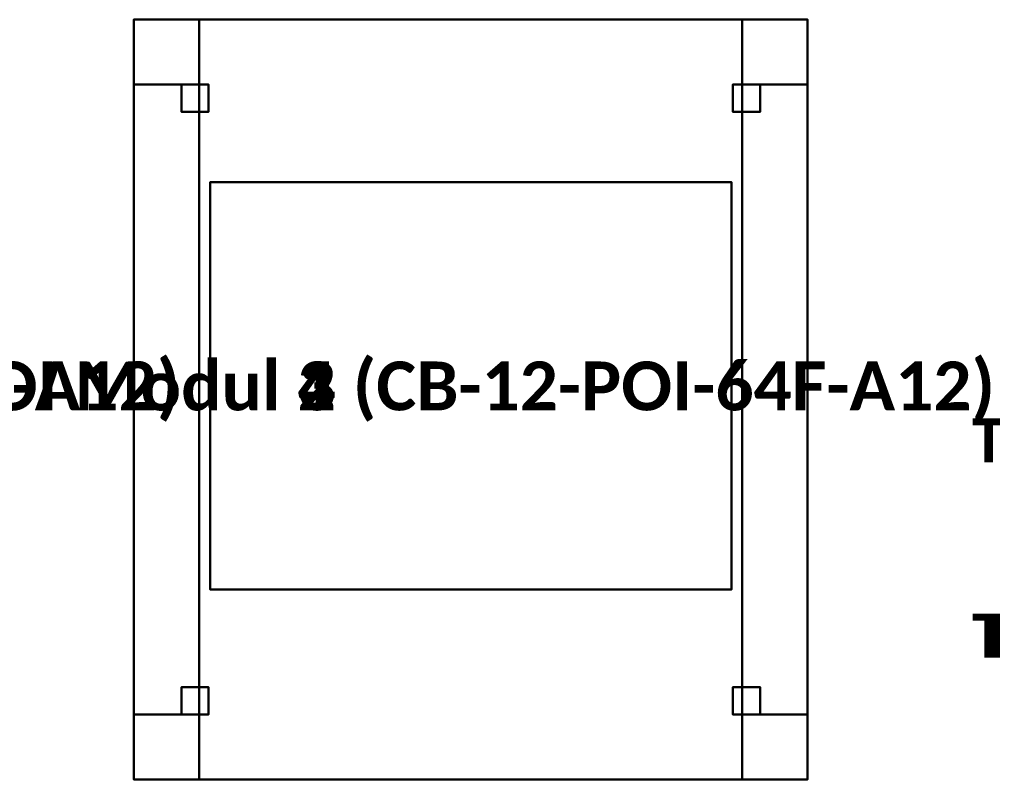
# Model space of a CAD drawing. Header units: metres. Extents: x -25 to 25, y -60.4 to 35.
# Drawn here: x -14.815 to -13.92, y -60.22 to -59.52 of the extents above; entities that cross this region are included whole.
import ezdxf
from ezdxf.enums import TextEntityAlignment as Align

# ---------------------------------------------------------------- set-up
doc = ezdxf.new("R2010")
doc.units = ezdxf.units.M
for name, color, linetype in [('EKP_POI_MODULLERI', 40, 'CONTINUOUS'), ('EKP_POI_TASIYICI_SASE', 30, 'CONTINUOUS'), ('EKP_TURKCELL_RRU', 5, 'CONTINUOUS')]:
    doc.layers.add(name, color=color, linetype=linetype)
doc.styles.get("Standard").update_dxf_attribs({"font": 'calibrib.ttf'})

msp = doc.modelspace()

# ---------------------------------------------------------------- linework, layer by layer
at = {"layer": 'EKP_POI_MODULLERI'}
for p, q in [((-14.16, -59.67, 18.2795), (-14.64, -59.67, 18.2795)), ((-14.64, -59.67, 18.2795), (-14.64, -60.045, 18.2795)), ((-14.16, -59.67, 18.5435), (-14.64, -59.67, 18.5435)), ((-14.64, -59.67, 18.5435), (-14.64, -60.045, 18.5435)), ((-14.64, -59.67, 18.2795), (-14.64, -59.67, 18.5435)), ((-14.16, -59.67, 18.5945), (-14.64, -59.67, 18.5945)), ((-14.64, -59.67, 18.5945), (-14.64, -60.045, 18.5945)), ((-14.16, -59.67, 18.8585), (-14.64, -59.67, 18.8585)), ((-14.64, -59.67, 18.8585), (-14.64, -60.045, 18.8585)), ((-14.64, -59.67, 18.5945), (-14.64, -59.67, 18.8585)), ((-14.16, -59.67, 18.9095), (-14.64, -59.67, 18.9095)), ((-14.64, -59.67, 18.9095), (-14.64, -60.045, 18.9095)), ((-14.16, -59.67, 19.1735), (-14.64, -59.67, 19.1735)), ((-14.64, -59.67, 19.1735), (-14.64, -60.045, 19.1735)), ((-14.64, -59.67, 18.9095), (-14.64, -59.67, 19.1735)), ((-14.16, -59.67, 19.2245), (-14.64, -59.67, 19.2245)), ((-14.64, -59.67, 19.2245), (-14.64, -60.045, 19.2245)), ((-14.16, -59.67, 19.4885), (-14.64, -59.67, 19.4885)), ((-14.64, -59.67, 19.4885), (-14.64, -60.045, 19.4885)), ((-14.64, -59.67, 19.2245), (-14.64, -59.67, 19.4885)), ((-14.16, -60.045, 18.2795), (-14.16, -59.67, 18.2795)), ((-14.16, -60.045, 18.5435), (-14.16, -59.67, 18.5435)), ((-14.16, -59.67, 18.2795), (-14.16, -59.67, 18.5435)), ((-14.16, -60.045, 18.5945), (-14.16, -59.67, 18.5945)), ((-14.16, -60.045, 18.8585), (-14.16, -59.67, 18.8585)), ((-14.16, -59.67, 18.5945), (-14.16, -59.67, 18.8585)), ((-14.16, -60.045, 18.9095), (-14.16, -59.67, 18.9095)), ((-14.16, -60.045, 19.1735), (-14.16, -59.67, 19.1735)), ((-14.16, -59.67, 18.9095), (-14.16, -59.67, 19.1735)), ((-14.16, -60.045, 19.2245), (-14.16, -59.67, 19.2245)), ((-14.16, -60.045, 19.4885), (-14.16, -59.67, 19.4885)), ((-14.16, -59.67, 19.2245), (-14.16, -59.67, 19.4885)), ((-14.64, -60.045, 18.2795), (-14.16, -60.045, 18.2795)), ((-14.64, -60.045, 18.5435), (-14.16, -60.045, 18.5435)), ((-14.64, -60.045, 18.2795), (-14.64, -60.045, 18.5435)), ((-14.64, -60.045, 18.5945), (-14.16, -60.045, 18.5945)), ((-14.64, -60.045, 18.8585), (-14.16, -60.045, 18.8585)), ((-14.64, -60.045, 18.5945), (-14.64, -60.045, 18.8585)), ((-14.64, -60.045, 18.9095), (-14.16, -60.045, 18.9095)), ((-14.64, -60.045, 19.1735), (-14.16, -60.045, 19.1735)), ((-14.64, -60.045, 18.9095), (-14.64, -60.045, 19.1735)), ((-14.64, -60.045, 19.2245), (-14.16, -60.045, 19.2245)), ((-14.64, -60.045, 19.4885), (-14.16, -60.045, 19.4885)), ((-14.64, -60.045, 19.2245), (-14.64, -60.045, 19.4885)), ((-14.16, -60.045, 18.2795), (-14.16, -60.045, 18.5435)), ((-14.16, -60.045, 18.5945), (-14.16, -60.045, 18.8585)), ((-14.16, -60.045, 18.9095), (-14.16, -60.045, 19.1735)), ((-14.16, -60.045, 19.2245), (-14.16, -60.045, 19.4885))]:
    msp.add_line(p, q, dxfattribs=at)
for points in [[(-14.64, -60.045, 18.2795), (-14.16, -60.045, 18.2795), (-14.16, -59.67, 18.2795), (-14.64, -59.67, 18.2795)], [(-14.64, -60.045, 18.5435), (-14.16, -60.045, 18.5435), (-14.16, -59.67, 18.5435), (-14.64, -59.67, 18.5435)], [(-14.64, -59.67, 18.2795), (-14.16, -59.67, 18.2795), (-14.16, -59.67, 18.5435), (-14.64, -59.67, 18.5435)], [(-14.64, -60.045, 18.2795), (-14.64, -59.67, 18.2795), (-14.64, -59.67, 18.5435), (-14.64, -60.045, 18.5435)], [(-14.64, -60.045, 18.5945), (-14.16, -60.045, 18.5945), (-14.16, -59.67, 18.5945), (-14.64, -59.67, 18.5945)], [(-14.64, -60.045, 18.8585), (-14.16, -60.045, 18.8585), (-14.16, -59.67, 18.8585), (-14.64, -59.67, 18.8585)], [(-14.64, -59.67, 18.5945), (-14.16, -59.67, 18.5945), (-14.16, -59.67, 18.8585), (-14.64, -59.67, 18.8585)], [(-14.64, -60.045, 18.5945), (-14.64, -59.67, 18.5945), (-14.64, -59.67, 18.8585), (-14.64, -60.045, 18.8585)], [(-14.64, -60.045, 18.9095), (-14.16, -60.045, 18.9095), (-14.16, -59.67, 18.9095), (-14.64, -59.67, 18.9095)], [(-14.64, -60.045, 19.1735), (-14.16, -60.045, 19.1735), (-14.16, -59.67, 19.1735), (-14.64, -59.67, 19.1735)], [(-14.64, -59.67, 18.9095), (-14.16, -59.67, 18.9095), (-14.16, -59.67, 19.1735), (-14.64, -59.67, 19.1735)], [(-14.64, -60.045, 18.9095), (-14.64, -59.67, 18.9095), (-14.64, -59.67, 19.1735), (-14.64, -60.045, 19.1735)], [(-14.64, -60.045, 19.2245), (-14.16, -60.045, 19.2245), (-14.16, -59.67, 19.2245), (-14.64, -59.67, 19.2245)], [(-14.64, -60.045, 19.4885), (-14.16, -60.045, 19.4885), (-14.16, -59.67, 19.4885), (-14.64, -59.67, 19.4885)], [(-14.64, -59.67, 19.2245), (-14.16, -59.67, 19.2245), (-14.16, -59.67, 19.4885), (-14.64, -59.67, 19.4885)], [(-14.64, -60.045, 19.2245), (-14.64, -59.67, 19.2245), (-14.64, -59.67, 19.4885), (-14.64, -60.045, 19.4885)], [(-14.16, -60.045, 18.2795), (-14.16, -59.67, 18.2795), (-14.16, -59.67, 18.5435), (-14.16, -60.045, 18.5435)], [(-14.16, -60.045, 18.5945), (-14.16, -59.67, 18.5945), (-14.16, -59.67, 18.8585), (-14.16, -60.045, 18.8585)], [(-14.16, -60.045, 18.9095), (-14.16, -59.67, 18.9095), (-14.16, -59.67, 19.1735), (-14.16, -60.045, 19.1735)], [(-14.16, -60.045, 19.2245), (-14.16, -59.67, 19.2245), (-14.16, -59.67, 19.4885), (-14.16, -60.045, 19.4885)], [(-14.64, -60.045, 18.2795), (-14.16, -60.045, 18.2795), (-14.16, -60.045, 18.5435), (-14.64, -60.045, 18.5435)], [(-14.64, -60.045, 18.5945), (-14.16, -60.045, 18.5945), (-14.16, -60.045, 18.8585), (-14.64, -60.045, 18.8585)], [(-14.64, -60.045, 18.9095), (-14.16, -60.045, 18.9095), (-14.16, -60.045, 19.1735), (-14.64, -60.045, 19.1735)], [(-14.64, -60.045, 19.2245), (-14.16, -60.045, 19.2245), (-14.16, -60.045, 19.4885), (-14.64, -60.045, 19.4885)]]:
    msp.add_3dface(points, dxfattribs=at)
at = {"layer": 'EKP_POI_TASIYICI_SASE'}
for p, q in [((-14.09, -59.52, 18.121), (-14.71, -59.52, 18.121)), ((-14.71, -59.52, 18.121), (-14.71, -60.22, 18.121)), ((-14.09, -59.52, 18.221), (-14.71, -59.52, 18.221)), ((-14.71, -59.52, 18.221), (-14.71, -60.22, 18.221)), ((-14.71, -59.52, 18.121), (-14.71, -59.52, 18.221)), ((-14.65, -59.52, 18.221), (-14.71, -59.52, 18.221)), ((-14.71, -59.52, 18.221), (-14.71, -59.58, 18.221)), ((-14.65, -59.52, 19.541), (-14.71, -59.52, 19.541)), ((-14.71, -59.52, 19.541), (-14.71, -59.58, 19.541)), ((-14.71, -59.52, 18.221), (-14.71, -59.52, 19.541)), ((-14.09, -59.52, 19.541), (-14.71, -59.52, 19.541)), ((-14.71, -59.52, 19.541), (-14.71, -60.22, 19.541)), ((-14.09, -59.52, 19.601), (-14.71, -59.52, 19.601)), ((-14.71, -59.52, 19.601), (-14.71, -60.22, 19.601)), ((-14.71, -59.52, 19.541), (-14.71, -59.52, 19.601)), ((-14.65, -59.58, 18.221), (-14.65, -59.52, 18.221)), ((-14.65, -59.58, 19.541), (-14.65, -59.52, 19.541)), ((-14.65, -59.52, 18.221), (-14.65, -59.52, 19.541)), ((-14.09, -59.52, 18.221), (-14.15, -59.52, 18.221)), ((-14.15, -59.52, 18.221), (-14.15, -59.58, 18.221)), ((-14.09, -59.52, 19.541), (-14.15, -59.52, 19.541)), ((-14.15, -59.52, 19.541), (-14.15, -59.58, 19.541)), ((-14.15, -59.52, 18.221), (-14.15, -59.52, 19.541)), ((-14.09, -60.22, 18.121), (-14.09, -59.52, 18.121)), ((-14.09, -60.22, 18.221), (-14.09, -59.52, 18.221)), ((-14.09, -59.52, 18.121), (-14.09, -59.52, 18.221)), ((-14.09, -59.58, 18.221), (-14.09, -59.52, 18.221)), ((-14.09, -59.58, 19.541), (-14.09, -59.52, 19.541)), ((-14.09, -59.52, 18.221), (-14.09, -59.52, 19.541)), ((-14.09, -60.22, 19.541), (-14.09, -59.52, 19.541)), ((-14.09, -60.22, 19.601), (-14.09, -59.52, 19.601)), ((-14.09, -59.52, 19.541), (-14.09, -59.52, 19.601)), ((-14.71, -59.58, 18.221), (-14.65, -59.58, 18.221)), ((-14.71, -59.58, 19.541), (-14.65, -59.58, 19.541)), ((-14.71, -59.58, 18.221), (-14.71, -59.58, 19.541)), ((-14.65, -59.58, 18.261), (-14.71, -59.58, 18.261)), ((-14.71, -59.58, 18.261), (-14.71, -60.16, 18.261)), ((-14.65, -59.58, 18.301), (-14.71, -59.58, 18.301)), ((-14.71, -59.58, 18.301), (-14.71, -60.16, 18.301)), ((-14.71, -59.58, 18.261), (-14.71, -59.58, 18.301)), ((-14.65, -59.58, 18.861), (-14.71, -59.58, 18.861)), ((-14.71, -59.58, 18.861), (-14.71, -60.16, 18.861)), ((-14.65, -59.58, 18.901), (-14.71, -59.58, 18.901)), ((-14.71, -59.58, 18.901), (-14.71, -60.16, 18.901)), ((-14.71, -59.58, 18.861), (-14.71, -59.58, 18.901)), ((-14.65, -59.58, 19.481), (-14.71, -59.58, 19.481)), ((-14.71, -59.58, 19.481), (-14.71, -60.16, 19.481)), ((-14.65, -59.58, 19.521), (-14.71, -59.58, 19.521)), ((-14.71, -59.58, 19.521), (-14.71, -60.16, 19.521)), ((-14.71, -59.58, 19.481), (-14.71, -59.58, 19.521)), ((-14.6413, -59.58, 18.221), (-14.6663, -59.58, 18.221)), ((-14.6663, -59.58, 18.221), (-14.6663, -59.605, 18.221)), ((-14.6413, -59.58, 19.541), (-14.6663, -59.58, 19.541)), ((-14.6663, -59.58, 19.541), (-14.6663, -59.605, 19.541)), ((-14.6663, -59.58, 18.221), (-14.6663, -59.58, 19.541)), ((-14.65, -59.58, 18.221), (-14.65, -59.58, 19.541)), ((-14.65, -60.16, 18.261), (-14.65, -59.58, 18.261)), ((-14.65, -60.16, 18.301), (-14.65, -59.58, 18.301)), ((-14.65, -59.58, 18.261), (-14.65, -59.58, 18.301)), ((-14.65, -60.16, 18.861), (-14.65, -59.58, 18.861)), ((-14.65, -60.16, 18.901), (-14.65, -59.58, 18.901)), ((-14.65, -59.58, 18.861), (-14.65, -59.58, 18.901)), ((-14.65, -60.16, 19.481), (-14.65, -59.58, 19.481)), ((-14.65, -60.16, 19.521), (-14.65, -59.58, 19.521)), ((-14.65, -59.58, 19.481), (-14.65, -59.58, 19.521)), ((-14.6413, -59.605, 18.221), (-14.6413, -59.58, 18.221)), ((-14.6413, -59.605, 19.541), (-14.6413, -59.58, 19.541)), ((-14.6413, -59.58, 18.221), (-14.6413, -59.58, 19.541)), ((-14.1337, -59.58, 18.221), (-14.1587, -59.58, 18.221)), ((-14.1587, -59.58, 18.221), (-14.1587, -59.605, 18.221)), ((-14.1337, -59.58, 19.541), (-14.1587, -59.58, 19.541)), ((-14.1587, -59.58, 19.541), (-14.1587, -59.605, 19.541)), ((-14.1587, -59.58, 18.221), (-14.1587, -59.58, 19.541)), ((-14.15, -59.58, 18.221), (-14.09, -59.58, 18.221)), ((-14.15, -59.58, 19.541), (-14.09, -59.58, 19.541)), ((-14.15, -59.58, 18.221), (-14.15, -59.58, 19.541)), ((-14.09, -59.58, 18.261), (-14.15, -59.58, 18.261)), ((-14.15, -59.58, 18.261), (-14.15, -60.16, 18.261)), ((-14.09, -59.58, 18.301), (-14.15, -59.58, 18.301)), ((-14.15, -59.58, 18.301), (-14.15, -60.16, 18.301)), ((-14.15, -59.58, 18.261), (-14.15, -59.58, 18.301)), ((-14.09, -59.58, 18.861), (-14.15, -59.58, 18.861)), ((-14.15, -59.58, 18.861), (-14.15, -60.16, 18.861)), ((-14.09, -59.58, 18.901), (-14.15, -59.58, 18.901)), ((-14.15, -59.58, 18.901), (-14.15, -60.16, 18.901)), ((-14.15, -59.58, 18.861), (-14.15, -59.58, 18.901)), ((-14.09, -59.58, 19.481), (-14.15, -59.58, 19.481)), ((-14.15, -59.58, 19.481), (-14.15, -60.16, 19.481)), ((-14.09, -59.58, 19.521), (-14.15, -59.58, 19.521)), ((-14.15, -59.58, 19.521), (-14.15, -60.16, 19.521)), ((-14.15, -59.58, 19.481), (-14.15, -59.58, 19.521)), ((-14.1337, -59.605, 18.221), (-14.1337, -59.58, 18.221)), ((-14.1337, -59.605, 19.541), (-14.1337, -59.58, 19.541)), ((-14.1337, -59.58, 18.221), (-14.1337, -59.58, 19.541)), ((-14.09, -59.58, 18.221), (-14.09, -59.58, 19.541)), ((-14.09, -60.16, 18.261), (-14.09, -59.58, 18.261)), ((-14.09, -60.16, 18.301), (-14.09, -59.58, 18.301)), ((-14.09, -59.58, 18.261), (-14.09, -59.58, 18.301)), ((-14.09, -60.16, 18.861), (-14.09, -59.58, 18.861)), ((-14.09, -60.16, 18.901), (-14.09, -59.58, 18.901)), ((-14.09, -59.58, 18.861), (-14.09, -59.58, 18.901)), ((-14.09, -60.16, 19.481), (-14.09, -59.58, 19.481)), ((-14.09, -60.16, 19.521), (-14.09, -59.58, 19.521)), ((-14.09, -59.58, 19.481), (-14.09, -59.58, 19.521)), ((-14.6663, -59.605, 18.221), (-14.6413, -59.605, 18.221)), ((-14.6663, -59.605, 19.541), (-14.6413, -59.605, 19.541)), ((-14.6663, -59.605, 18.221), (-14.6663, -59.605, 19.541)), ((-14.6413, -59.605, 18.221), (-14.6413, -59.605, 19.541)), ((-14.1587, -59.605, 18.221), (-14.1337, -59.605, 18.221)), ((-14.1587, -59.605, 19.541), (-14.1337, -59.605, 19.541)), ((-14.1587, -59.605, 18.221), (-14.1587, -59.605, 19.541)), ((-14.1337, -59.605, 18.221), (-14.1337, -59.605, 19.541)), ((-14.6413, -60.135, 18.221), (-14.6663, -60.135, 18.221)), ((-14.6663, -60.135, 18.221), (-14.6663, -60.16, 18.221)), ((-14.6413, -60.135, 19.541), (-14.6663, -60.135, 19.541)), ((-14.6663, -60.135, 19.541), (-14.6663, -60.16, 19.541)), ((-14.6663, -60.135, 18.221), (-14.6663, -60.135, 19.541)), ((-14.6413, -60.16, 18.221), (-14.6413, -60.135, 18.221)), ((-14.6413, -60.16, 19.541), (-14.6413, -60.135, 19.541)), ((-14.6413, -60.135, 18.221), (-14.6413, -60.135, 19.541)), ((-14.1337, -60.135, 18.221), (-14.1587, -60.135, 18.221)), ((-14.1587, -60.135, 18.221), (-14.1587, -60.16, 18.221)), ((-14.1337, -60.135, 19.541), (-14.1587, -60.135, 19.541)), ((-14.1587, -60.135, 19.541), (-14.1587, -60.16, 19.541)), ((-14.1587, -60.135, 18.221), (-14.1587, -60.135, 19.541)), ((-14.1337, -60.16, 18.221), (-14.1337, -60.135, 18.221)), ((-14.1337, -60.16, 19.541), (-14.1337, -60.135, 19.541)), ((-14.1337, -60.135, 18.221), (-14.1337, -60.135, 19.541)), ((-14.65, -60.16, 18.221), (-14.71, -60.16, 18.221)), ((-14.71, -60.16, 18.221), (-14.71, -60.22, 18.221)), ((-14.65, -60.16, 19.541), (-14.71, -60.16, 19.541)), ((-14.71, -60.16, 19.541), (-14.71, -60.22, 19.541)), ((-14.71, -60.16, 18.221), (-14.71, -60.16, 19.541)), ((-14.71, -60.16, 18.261), (-14.65, -60.16, 18.261)), ((-14.71, -60.16, 18.301), (-14.65, -60.16, 18.301)), ((-14.71, -60.16, 18.261), (-14.71, -60.16, 18.301)), ((-14.71, -60.16, 18.861), (-14.65, -60.16, 18.861)), ((-14.71, -60.16, 18.901), (-14.65, -60.16, 18.901)), ((-14.71, -60.16, 18.861), (-14.71, -60.16, 18.901)), ((-14.71, -60.16, 19.481), (-14.65, -60.16, 19.481)), ((-14.71, -60.16, 19.521), (-14.65, -60.16, 19.521)), ((-14.71, -60.16, 19.481), (-14.71, -60.16, 19.521)), ((-14.6663, -60.16, 18.221), (-14.6413, -60.16, 18.221)), ((-14.6663, -60.16, 19.541), (-14.6413, -60.16, 19.541)), ((-14.6663, -60.16, 18.221), (-14.6663, -60.16, 19.541)), ((-14.65, -60.22, 18.221), (-14.65, -60.16, 18.221)), ((-14.65, -60.22, 19.541), (-14.65, -60.16, 19.541)), ((-14.65, -60.16, 18.221), (-14.65, -60.16, 19.541)), ((-14.65, -60.16, 18.261), (-14.65, -60.16, 18.301)), ((-14.65, -60.16, 18.861), (-14.65, -60.16, 18.901)), ((-14.65, -60.16, 19.481), (-14.65, -60.16, 19.521)), ((-14.6413, -60.16, 18.221), (-14.6413, -60.16, 19.541)), ((-14.1587, -60.16, 18.221), (-14.1337, -60.16, 18.221)), ((-14.1587, -60.16, 19.541), (-14.1337, -60.16, 19.541)), ((-14.1587, -60.16, 18.221), (-14.1587, -60.16, 19.541)), ((-14.09, -60.16, 18.221), (-14.15, -60.16, 18.221)), ((-14.15, -60.16, 18.221), (-14.15, -60.22, 18.221)), ((-14.09, -60.16, 19.541), (-14.15, -60.16, 19.541)), ((-14.15, -60.16, 19.541), (-14.15, -60.22, 19.541)), ((-14.15, -60.16, 18.221), (-14.15, -60.16, 19.541)), ((-14.15, -60.16, 18.261), (-14.09, -60.16, 18.261)), ((-14.15, -60.16, 18.301), (-14.09, -60.16, 18.301)), ((-14.15, -60.16, 18.261), (-14.15, -60.16, 18.301)), ((-14.15, -60.16, 18.861), (-14.09, -60.16, 18.861)), ((-14.15, -60.16, 18.901), (-14.09, -60.16, 18.901)), ((-14.15, -60.16, 18.861), (-14.15, -60.16, 18.901)), ((-14.15, -60.16, 19.481), (-14.09, -60.16, 19.481)), ((-14.15, -60.16, 19.521), (-14.09, -60.16, 19.521)), ((-14.15, -60.16, 19.481), (-14.15, -60.16, 19.521)), ((-14.1337, -60.16, 18.221), (-14.1337, -60.16, 19.541)), ((-14.09, -60.22, 18.221), (-14.09, -60.16, 18.221)), ((-14.09, -60.22, 19.541), (-14.09, -60.16, 19.541)), ((-14.09, -60.16, 18.221), (-14.09, -60.16, 19.541)), ((-14.09, -60.16, 18.261), (-14.09, -60.16, 18.301)), ((-14.09, -60.16, 18.861), (-14.09, -60.16, 18.901)), ((-14.09, -60.16, 19.481), (-14.09, -60.16, 19.521)), ((-14.71, -60.22, 18.121), (-14.09, -60.22, 18.121)), ((-14.71, -60.22, 18.221), (-14.09, -60.22, 18.221)), ((-14.71, -60.22, 18.121), (-14.71, -60.22, 18.221)), ((-14.71, -60.22, 18.221), (-14.65, -60.22, 18.221)), ((-14.71, -60.22, 19.541), (-14.65, -60.22, 19.541)), ((-14.71, -60.22, 18.221), (-14.71, -60.22, 19.541)), ((-14.71, -60.22, 19.541), (-14.09, -60.22, 19.541)), ((-14.71, -60.22, 19.601), (-14.09, -60.22, 19.601)), ((-14.71, -60.22, 19.541), (-14.71, -60.22, 19.601)), ((-14.65, -60.22, 18.221), (-14.65, -60.22, 19.541)), ((-14.15, -60.22, 18.221), (-14.09, -60.22, 18.221)), ((-14.15, -60.22, 19.541), (-14.09, -60.22, 19.541)), ((-14.15, -60.22, 18.221), (-14.15, -60.22, 19.541)), ((-14.09, -60.22, 18.121), (-14.09, -60.22, 18.221)), ((-14.09, -60.22, 18.221), (-14.09, -60.22, 19.541)), ((-14.09, -60.22, 19.541), (-14.09, -60.22, 19.601))]:
    msp.add_line(p, q, dxfattribs=at)
for points in [[(-14.71, -60.22, 18.121), (-14.09, -60.22, 18.121), (-14.09, -59.52, 18.121), (-14.71, -59.52, 18.121)], [(-14.71, -60.22, 18.221), (-14.09, -60.22, 18.221), (-14.09, -59.52, 18.221), (-14.71, -59.52, 18.221)], [(-14.71, -59.52, 18.121), (-14.09, -59.52, 18.121), (-14.09, -59.52, 18.221), (-14.71, -59.52, 18.221)], [(-14.71, -60.22, 18.121), (-14.71, -59.52, 18.121), (-14.71, -59.52, 18.221), (-14.71, -60.22, 18.221)], [(-14.71, -59.58, 18.221), (-14.65, -59.58, 18.221), (-14.65, -59.52, 18.221), (-14.71, -59.52, 18.221)], [(-14.71, -59.58, 19.541), (-14.65, -59.58, 19.541), (-14.65, -59.52, 19.541), (-14.71, -59.52, 19.541)], [(-14.71, -59.52, 18.221), (-14.65, -59.52, 18.221), (-14.65, -59.52, 19.541), (-14.71, -59.52, 19.541)], [(-14.71, -59.58, 18.221), (-14.71, -59.52, 18.221), (-14.71, -59.52, 19.541), (-14.71, -59.58, 19.541)], [(-14.71, -60.22, 19.541), (-14.09, -60.22, 19.541), (-14.09, -59.52, 19.541), (-14.71, -59.52, 19.541)], [(-14.71, -60.22, 19.601), (-14.09, -60.22, 19.601), (-14.09, -59.52, 19.601), (-14.71, -59.52, 19.601)], [(-14.71, -59.52, 19.541), (-14.09, -59.52, 19.541), (-14.09, -59.52, 19.601), (-14.71, -59.52, 19.601)], [(-14.71, -60.22, 19.541), (-14.71, -59.52, 19.541), (-14.71, -59.52, 19.601), (-14.71, -60.22, 19.601)], [(-14.65, -59.58, 18.221), (-14.65, -59.52, 18.221), (-14.65, -59.52, 19.541), (-14.65, -59.58, 19.541)], [(-14.15, -59.58, 18.221), (-14.09, -59.58, 18.221), (-14.09, -59.52, 18.221), (-14.15, -59.52, 18.221)], [(-14.15, -59.58, 19.541), (-14.09, -59.58, 19.541), (-14.09, -59.52, 19.541), (-14.15, -59.52, 19.541)], [(-14.15, -59.52, 18.221), (-14.09, -59.52, 18.221), (-14.09, -59.52, 19.541), (-14.15, -59.52, 19.541)], [(-14.15, -59.58, 18.221), (-14.15, -59.52, 18.221), (-14.15, -59.52, 19.541), (-14.15, -59.58, 19.541)], [(-14.09, -60.22, 18.121), (-14.09, -59.52, 18.121), (-14.09, -59.52, 18.221), (-14.09, -60.22, 18.221)], [(-14.09, -59.58, 18.221), (-14.09, -59.52, 18.221), (-14.09, -59.52, 19.541), (-14.09, -59.58, 19.541)], [(-14.09, -60.22, 19.541), (-14.09, -59.52, 19.541), (-14.09, -59.52, 19.601), (-14.09, -60.22, 19.601)], [(-14.71, -59.58, 18.221), (-14.65, -59.58, 18.221), (-14.65, -59.58, 19.541), (-14.71, -59.58, 19.541)], [(-14.71, -60.16, 18.261), (-14.65, -60.16, 18.261), (-14.65, -59.58, 18.261), (-14.71, -59.58, 18.261)], [(-14.71, -60.16, 18.301), (-14.65, -60.16, 18.301), (-14.65, -59.58, 18.301), (-14.71, -59.58, 18.301)], [(-14.71, -59.58, 18.261), (-14.65, -59.58, 18.261), (-14.65, -59.58, 18.301), (-14.71, -59.58, 18.301)], [(-14.71, -60.16, 18.261), (-14.71, -59.58, 18.261), (-14.71, -59.58, 18.301), (-14.71, -60.16, 18.301)], [(-14.71, -60.16, 18.861), (-14.65, -60.16, 18.861), (-14.65, -59.58, 18.861), (-14.71, -59.58, 18.861)], [(-14.71, -60.16, 18.901), (-14.65, -60.16, 18.901), (-14.65, -59.58, 18.901), (-14.71, -59.58, 18.901)], [(-14.71, -59.58, 18.861), (-14.65, -59.58, 18.861), (-14.65, -59.58, 18.901), (-14.71, -59.58, 18.901)], [(-14.71, -60.16, 18.861), (-14.71, -59.58, 18.861), (-14.71, -59.58, 18.901), (-14.71, -60.16, 18.901)], [(-14.71, -60.16, 19.481), (-14.65, -60.16, 19.481), (-14.65, -59.58, 19.481), (-14.71, -59.58, 19.481)], [(-14.71, -60.16, 19.521), (-14.65, -60.16, 19.521), (-14.65, -59.58, 19.521), (-14.71, -59.58, 19.521)], [(-14.71, -59.58, 19.481), (-14.65, -59.58, 19.481), (-14.65, -59.58, 19.521), (-14.71, -59.58, 19.521)], [(-14.71, -60.16, 19.481), (-14.71, -59.58, 19.481), (-14.71, -59.58, 19.521), (-14.71, -60.16, 19.521)], [(-14.6663, -59.605, 18.221), (-14.6413, -59.605, 18.221), (-14.6413, -59.58, 18.221), (-14.6663, -59.58, 18.221)], [(-14.6663, -59.605, 19.541), (-14.6413, -59.605, 19.541), (-14.6413, -59.58, 19.541), (-14.6663, -59.58, 19.541)], [(-14.6663, -59.58, 18.221), (-14.6413, -59.58, 18.221), (-14.6413, -59.58, 19.541), (-14.6663, -59.58, 19.541)], [(-14.6663, -59.605, 18.221), (-14.6663, -59.58, 18.221), (-14.6663, -59.58, 19.541), (-14.6663, -59.605, 19.541)], [(-14.65, -60.16, 18.261), (-14.65, -59.58, 18.261), (-14.65, -59.58, 18.301), (-14.65, -60.16, 18.301)], [(-14.65, -60.16, 18.861), (-14.65, -59.58, 18.861), (-14.65, -59.58, 18.901), (-14.65, -60.16, 18.901)], [(-14.65, -60.16, 19.481), (-14.65, -59.58, 19.481), (-14.65, -59.58, 19.521), (-14.65, -60.16, 19.521)], [(-14.6413, -59.605, 18.221), (-14.6413, -59.58, 18.221), (-14.6413, -59.58, 19.541), (-14.6413, -59.605, 19.541)], [(-14.1587, -59.605, 18.221), (-14.1337, -59.605, 18.221), (-14.1337, -59.58, 18.221), (-14.1587, -59.58, 18.221)], [(-14.1587, -59.605, 19.541), (-14.1337, -59.605, 19.541), (-14.1337, -59.58, 19.541), (-14.1587, -59.58, 19.541)], [(-14.1587, -59.58, 18.221), (-14.1337, -59.58, 18.221), (-14.1337, -59.58, 19.541), (-14.1587, -59.58, 19.541)], [(-14.1587, -59.605, 18.221), (-14.1587, -59.58, 18.221), (-14.1587, -59.58, 19.541), (-14.1587, -59.605, 19.541)], [(-14.15, -59.58, 18.221), (-14.09, -59.58, 18.221), (-14.09, -59.58, 19.541), (-14.15, -59.58, 19.541)], [(-14.15, -60.16, 18.261), (-14.09, -60.16, 18.261), (-14.09, -59.58, 18.261), (-14.15, -59.58, 18.261)], [(-14.15, -60.16, 18.301), (-14.09, -60.16, 18.301), (-14.09, -59.58, 18.301), (-14.15, -59.58, 18.301)], [(-14.15, -59.58, 18.261), (-14.09, -59.58, 18.261), (-14.09, -59.58, 18.301), (-14.15, -59.58, 18.301)], [(-14.15, -60.16, 18.261), (-14.15, -59.58, 18.261), (-14.15, -59.58, 18.301), (-14.15, -60.16, 18.301)], [(-14.15, -60.16, 18.861), (-14.09, -60.16, 18.861), (-14.09, -59.58, 18.861), (-14.15, -59.58, 18.861)], [(-14.15, -60.16, 18.901), (-14.09, -60.16, 18.901), (-14.09, -59.58, 18.901), (-14.15, -59.58, 18.901)], [(-14.15, -59.58, 18.861), (-14.09, -59.58, 18.861), (-14.09, -59.58, 18.901), (-14.15, -59.58, 18.901)], [(-14.15, -60.16, 18.861), (-14.15, -59.58, 18.861), (-14.15, -59.58, 18.901), (-14.15, -60.16, 18.901)], [(-14.15, -60.16, 19.481), (-14.09, -60.16, 19.481), (-14.09, -59.58, 19.481), (-14.15, -59.58, 19.481)], [(-14.15, -60.16, 19.521), (-14.09, -60.16, 19.521), (-14.09, -59.58, 19.521), (-14.15, -59.58, 19.521)], [(-14.15, -59.58, 19.481), (-14.09, -59.58, 19.481), (-14.09, -59.58, 19.521), (-14.15, -59.58, 19.521)], [(-14.15, -60.16, 19.481), (-14.15, -59.58, 19.481), (-14.15, -59.58, 19.521), (-14.15, -60.16, 19.521)], [(-14.1337, -59.605, 18.221), (-14.1337, -59.58, 18.221), (-14.1337, -59.58, 19.541), (-14.1337, -59.605, 19.541)], [(-14.09, -60.16, 18.261), (-14.09, -59.58, 18.261), (-14.09, -59.58, 18.301), (-14.09, -60.16, 18.301)], [(-14.09, -60.16, 18.861), (-14.09, -59.58, 18.861), (-14.09, -59.58, 18.901), (-14.09, -60.16, 18.901)], [(-14.09, -60.16, 19.481), (-14.09, -59.58, 19.481), (-14.09, -59.58, 19.521), (-14.09, -60.16, 19.521)], [(-14.6663, -59.605, 18.221), (-14.6413, -59.605, 18.221), (-14.6413, -59.605, 19.541), (-14.6663, -59.605, 19.541)], [(-14.1587, -59.605, 18.221), (-14.1337, -59.605, 18.221), (-14.1337, -59.605, 19.541), (-14.1587, -59.605, 19.541)], [(-14.6663, -60.16, 18.221), (-14.6413, -60.16, 18.221), (-14.6413, -60.135, 18.221), (-14.6663, -60.135, 18.221)], [(-14.6663, -60.16, 19.541), (-14.6413, -60.16, 19.541), (-14.6413, -60.135, 19.541), (-14.6663, -60.135, 19.541)], [(-14.6663, -60.135, 18.221), (-14.6413, -60.135, 18.221), (-14.6413, -60.135, 19.541), (-14.6663, -60.135, 19.541)], [(-14.6663, -60.16, 18.221), (-14.6663, -60.135, 18.221), (-14.6663, -60.135, 19.541), (-14.6663, -60.16, 19.541)], [(-14.6413, -60.16, 18.221), (-14.6413, -60.135, 18.221), (-14.6413, -60.135, 19.541), (-14.6413, -60.16, 19.541)], [(-14.1587, -60.16, 18.221), (-14.1337, -60.16, 18.221), (-14.1337, -60.135, 18.221), (-14.1587, -60.135, 18.221)], [(-14.1587, -60.16, 19.541), (-14.1337, -60.16, 19.541), (-14.1337, -60.135, 19.541), (-14.1587, -60.135, 19.541)], [(-14.1587, -60.135, 18.221), (-14.1337, -60.135, 18.221), (-14.1337, -60.135, 19.541), (-14.1587, -60.135, 19.541)], [(-14.1587, -60.16, 18.221), (-14.1587, -60.135, 18.221), (-14.1587, -60.135, 19.541), (-14.1587, -60.16, 19.541)], [(-14.1337, -60.16, 18.221), (-14.1337, -60.135, 18.221), (-14.1337, -60.135, 19.541), (-14.1337, -60.16, 19.541)], [(-14.71, -60.22, 18.221), (-14.65, -60.22, 18.221), (-14.65, -60.16, 18.221), (-14.71, -60.16, 18.221)], [(-14.71, -60.22, 19.541), (-14.65, -60.22, 19.541), (-14.65, -60.16, 19.541), (-14.71, -60.16, 19.541)], [(-14.71, -60.16, 18.221), (-14.65, -60.16, 18.221), (-14.65, -60.16, 19.541), (-14.71, -60.16, 19.541)], [(-14.71, -60.22, 18.221), (-14.71, -60.16, 18.221), (-14.71, -60.16, 19.541), (-14.71, -60.22, 19.541)], [(-14.71, -60.16, 18.261), (-14.65, -60.16, 18.261), (-14.65, -60.16, 18.301), (-14.71, -60.16, 18.301)], [(-14.71, -60.16, 18.861), (-14.65, -60.16, 18.861), (-14.65, -60.16, 18.901), (-14.71, -60.16, 18.901)], [(-14.71, -60.16, 19.481), (-14.65, -60.16, 19.481), (-14.65, -60.16, 19.521), (-14.71, -60.16, 19.521)], [(-14.6663, -60.16, 18.221), (-14.6413, -60.16, 18.221), (-14.6413, -60.16, 19.541), (-14.6663, -60.16, 19.541)], [(-14.65, -60.22, 18.221), (-14.65, -60.16, 18.221), (-14.65, -60.16, 19.541), (-14.65, -60.22, 19.541)], [(-14.1587, -60.16, 18.221), (-14.1337, -60.16, 18.221), (-14.1337, -60.16, 19.541), (-14.1587, -60.16, 19.541)], [(-14.15, -60.22, 18.221), (-14.09, -60.22, 18.221), (-14.09, -60.16, 18.221), (-14.15, -60.16, 18.221)], [(-14.15, -60.22, 19.541), (-14.09, -60.22, 19.541), (-14.09, -60.16, 19.541), (-14.15, -60.16, 19.541)], [(-14.15, -60.16, 18.221), (-14.09, -60.16, 18.221), (-14.09, -60.16, 19.541), (-14.15, -60.16, 19.541)], [(-14.15, -60.22, 18.221), (-14.15, -60.16, 18.221), (-14.15, -60.16, 19.541), (-14.15, -60.22, 19.541)], [(-14.15, -60.16, 18.261), (-14.09, -60.16, 18.261), (-14.09, -60.16, 18.301), (-14.15, -60.16, 18.301)], [(-14.15, -60.16, 18.861), (-14.09, -60.16, 18.861), (-14.09, -60.16, 18.901), (-14.15, -60.16, 18.901)], [(-14.15, -60.16, 19.481), (-14.09, -60.16, 19.481), (-14.09, -60.16, 19.521), (-14.15, -60.16, 19.521)], [(-14.09, -60.22, 18.221), (-14.09, -60.16, 18.221), (-14.09, -60.16, 19.541), (-14.09, -60.22, 19.541)], [(-14.71, -60.22, 18.121), (-14.09, -60.22, 18.121), (-14.09, -60.22, 18.221), (-14.71, -60.22, 18.221)], [(-14.71, -60.22, 18.221), (-14.65, -60.22, 18.221), (-14.65, -60.22, 19.541), (-14.71, -60.22, 19.541)], [(-14.71, -60.22, 19.541), (-14.09, -60.22, 19.541), (-14.09, -60.22, 19.601), (-14.71, -60.22, 19.601)], [(-14.15, -60.22, 18.221), (-14.09, -60.22, 18.221), (-14.09, -60.22, 19.541), (-14.15, -60.22, 19.541)]]:
    msp.add_3dface(points, dxfattribs=at)

# ---------------------------------------------------------------- texts
at = {"layer": 'EKP_POI_MODULLERI'}
for s, p in [('POI Modul 1 (CB-12-POI-64F-A12)', (-15.15, -59.8575)), ('POI Modul 2 (CB-12-POI-64F-A12)', (-15.15, -59.8575)), ('POI Modul 3 (CB-12-POI-64F-A12)', (-15.15, -59.8575)), ('POI Modul 4 (CB-12-POI-64F-A12)', (-15.15, -59.8575)), ('POI Modul 1 (CB-12-POI-64F-A12)', (-14.4, -59.8575)), ('POI Modul 2 (CB-12-POI-64F-A12)', (-14.4, -59.8575)), ('POI Modul 3 (CB-12-POI-64F-A12)', (-14.4, -59.8575)), ('POI Modul 4 (CB-12-POI-64F-A12)', (-14.4, -59.8575))]:
    msp.add_text(s, height=0.045, dxfattribs=at).set_placement(p, align=Align.MIDDLE_CENTER)
at = {"layer": 'EKP_TURKCELL_RRU'}
for s, p in [('Turkcell RRU (Sol Boru 5, Ust)', (-13.556, -59.90752)), ('Turkcell RRU (Sol Boru 6, Ust)', (-13.556, -60.08752)), ('Turkcell RRU (Sol Boru 6, Alt)', (-13.556, -60.08752))]:
    msp.add_text(s, height=0.0406, dxfattribs=at).set_placement(p, align=Align.MIDDLE_CENTER)

doc.saveas('drawing.dxf')
